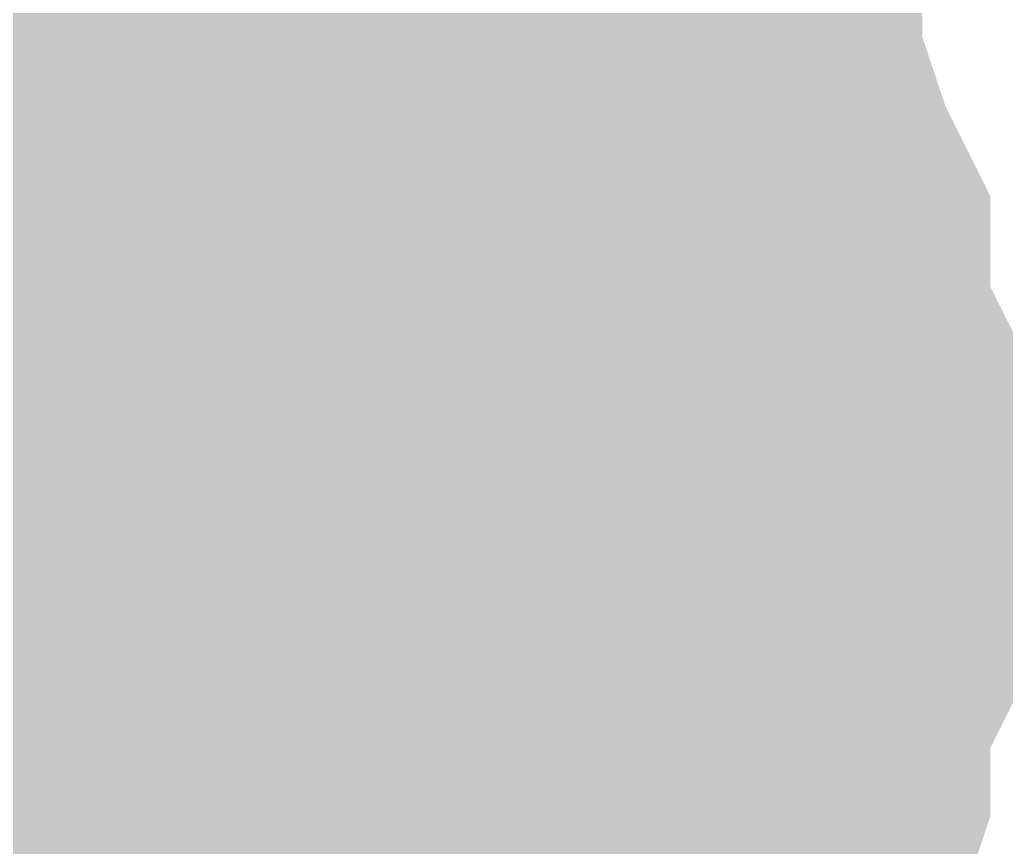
# Model space of a CAD drawing. Header units: inches. Extents: x 0 to 432, y 0 to 280.
# Drawn here: x 203.3731 to 203.8645, y 187.7918 to 188.201 of the extents above; entities that cross this region are included whole.
import ezdxf

# ---------------------------------------------------------------- set-up
doc = ezdxf.new("R2010")
doc.units = ezdxf.units.IN
doc.layers.add('Sheet', color=255, linetype='Continuous')

msp = doc.modelspace()

# ---------------------------------------------------------------- linework, layer by layer
at = {"layer": 'Sheet'}
for points in [[(203.51248, 188.35917, 0.29972, 0.29972, 0), (203.53494, 188.34794, 0.29972, 0.29972, 0), (203.54617, 188.32548, 0.29972, 0.29972, 0), (203.56863, 188.31425, 0.29972, 0.29972, 0), (203.57986, 188.29179, 0.29972, 0.29972, 0), (203.60233, 188.28056, 0.29972, 0.29972, 0), (203.61356, 188.2581, 0.29972, 0.29972, 0), (203.62479, 188.23564, 0.29972, 0.29972, 0), (203.64725, 188.21318, 0.29972, 0.29972, 0), (203.65848, 188.20195, 0.29972, 0.29972, 0), (203.66971, 188.17949, 0.29972, 0.29972, 0), (203.66971, 188.15703, 0.29972, 0.29972, 0), (203.68094, 188.13457, 0.29972, 0.29972, 0), (203.69217, 188.10088, 0.29972, 0.29972, 0), (203.7034, 188.07842, 0.29972, 0.29972, 0), (203.7034, 188.05596, 0.29972, 0.29972, 0), (203.7034, 188.0335, 0.29972, 0.29972, 0), (203.71463, 188.01105, 0.29972, 0.29972, 0), (203.71463, 187.97736, 0.29972, 0.29972, 0), (203.71463, 187.9549, 0.29972, 0.29972, 0)], [(203.51248, 188.35917, 0.29972, 0.29972, 0), (203.53494, 188.34794, 0.29972, 0.29972, 0), (203.54617, 188.32548, 0.29972, 0.29972, 0), (203.56863, 188.31425, 0.29972, 0.29972, 0), (203.57986, 188.29179, 0.29972, 0.29972, 0), (203.60233, 188.28056, 0.29972, 0.29972, 0), (203.61356, 188.2581, 0.29972, 0.29972, 0), (203.62479, 188.23564, 0.29972, 0.29972, 0), (203.64725, 188.21318, 0.29972, 0.29972, 0), (203.65848, 188.20195, 0.29972, 0.29972, 0), (203.66971, 188.17949, 0.29972, 0.29972, 0), (203.66971, 188.15703, 0.29972, 0.29972, 0), (203.68094, 188.13457, 0.29972, 0.29972, 0), (203.69217, 188.10088, 0.29972, 0.29972, 0), (203.7034, 188.07842, 0.29972, 0.29972, 0), (203.7034, 188.05596, 0.29972, 0.29972, 0), (203.7034, 188.0335, 0.29972, 0.29972, 0), (203.71463, 188.01105, 0.29972, 0.29972, 0), (203.71463, 187.97736, 0.29972, 0.29972, 0), (203.71463, 187.9549, 0.29972, 0.29972, 0)], [(203.51248, 188.35917, 0.29972, 0.29972, 0), (203.53494, 188.34794, 0.29972, 0.29972, 0), (203.54617, 188.32548, 0.29972, 0.29972, 0), (203.56863, 188.31425, 0.29972, 0.29972, 0), (203.57986, 188.29179, 0.29972, 0.29972, 0), (203.60233, 188.28056, 0.29972, 0.29972, 0), (203.61356, 188.2581, 0.29972, 0.29972, 0), (203.62479, 188.23564, 0.29972, 0.29972, 0), (203.64725, 188.21318, 0.29972, 0.29972, 0), (203.65848, 188.20195, 0.29972, 0.29972, 0), (203.66971, 188.17949, 0.29972, 0.29972, 0), (203.66971, 188.15703, 0.29972, 0.29972, 0), (203.68094, 188.13457, 0.29972, 0.29972, 0), (203.69217, 188.10088, 0.29972, 0.29972, 0), (203.7034, 188.07842, 0.29972, 0.29972, 0), (203.7034, 188.05596, 0.29972, 0.29972, 0), (203.7034, 188.0335, 0.29972, 0.29972, 0), (203.71463, 188.01105, 0.29972, 0.29972, 0), (203.71463, 187.97736, 0.29972, 0.29972, 0), (203.71463, 187.9549, 0.29972, 0.29972, 0)], [(203.51248, 188.35917, 0.29972, 0.29972, 0), (203.53494, 188.34794, 0.29972, 0.29972, 0), (203.54617, 188.32548, 0.29972, 0.29972, 0), (203.56863, 188.31425, 0.29972, 0.29972, 0), (203.57986, 188.29179, 0.29972, 0.29972, 0), (203.60233, 188.28056, 0.29972, 0.29972, 0), (203.61356, 188.2581, 0.29972, 0.29972, 0), (203.62479, 188.23564, 0.29972, 0.29972, 0), (203.64725, 188.21318, 0.29972, 0.29972, 0), (203.65848, 188.20195, 0.29972, 0.29972, 0), (203.66971, 188.17949, 0.29972, 0.29972, 0), (203.66971, 188.15703, 0.29972, 0.29972, 0), (203.68094, 188.13457, 0.29972, 0.29972, 0), (203.69217, 188.10088, 0.29972, 0.29972, 0), (203.7034, 188.07842, 0.29972, 0.29972, 0), (203.7034, 188.05596, 0.29972, 0.29972, 0), (203.7034, 188.0335, 0.29972, 0.29972, 0), (203.71463, 188.01105, 0.29972, 0.29972, 0), (203.71463, 187.97736, 0.29972, 0.29972, 0), (203.71463, 187.9549, 0.29972, 0.29972, 0)], [(203.51248, 188.35917, 0.29972, 0.29972, 0), (203.53494, 188.34794, 0.29972, 0.29972, 0), (203.54617, 188.32548, 0.29972, 0.29972, 0), (203.56863, 188.31425, 0.29972, 0.29972, 0), (203.57986, 188.29179, 0.29972, 0.29972, 0), (203.60233, 188.28056, 0.29972, 0.29972, 0), (203.61356, 188.2581, 0.29972, 0.29972, 0), (203.62479, 188.23564, 0.29972, 0.29972, 0), (203.64725, 188.21318, 0.29972, 0.29972, 0), (203.65848, 188.20195, 0.29972, 0.29972, 0), (203.66971, 188.17949, 0.29972, 0.29972, 0), (203.66971, 188.15703, 0.29972, 0.29972, 0), (203.68094, 188.13457, 0.29972, 0.29972, 0), (203.69217, 188.10088, 0.29972, 0.29972, 0), (203.7034, 188.07842, 0.29972, 0.29972, 0), (203.7034, 188.05596, 0.29972, 0.29972, 0), (203.7034, 188.0335, 0.29972, 0.29972, 0), (203.71463, 188.01105, 0.29972, 0.29972, 0), (203.71463, 187.97736, 0.29972, 0.29972, 0), (203.71463, 187.9549, 0.29972, 0.29972, 0)], [(203.51248, 188.35917, 0.29972, 0.29972, 0), (203.53494, 188.34794, 0.29972, 0.29972, 0), (203.54617, 188.32548, 0.29972, 0.29972, 0), (203.56863, 188.31425, 0.29972, 0.29972, 0), (203.57986, 188.29179, 0.29972, 0.29972, 0), (203.60233, 188.28056, 0.29972, 0.29972, 0), (203.61356, 188.2581, 0.29972, 0.29972, 0), (203.62479, 188.23564, 0.29972, 0.29972, 0), (203.64725, 188.21318, 0.29972, 0.29972, 0), (203.65848, 188.20195, 0.29972, 0.29972, 0), (203.66971, 188.17949, 0.29972, 0.29972, 0), (203.66971, 188.15703, 0.29972, 0.29972, 0), (203.68094, 188.13457, 0.29972, 0.29972, 0), (203.69217, 188.10088, 0.29972, 0.29972, 0), (203.7034, 188.07842, 0.29972, 0.29972, 0), (203.7034, 188.05596, 0.29972, 0.29972, 0), (203.7034, 188.0335, 0.29972, 0.29972, 0), (203.71463, 188.01105, 0.29972, 0.29972, 0), (203.71463, 187.97736, 0.29972, 0.29972, 0), (203.71463, 187.9549, 0.29972, 0.29972, 0)], [(203.51248, 188.35917, 0.29972, 0.29972, 0), (203.53494, 188.34794, 0.29972, 0.29972, 0), (203.54617, 188.32548, 0.29972, 0.29972, 0), (203.56863, 188.31425, 0.29972, 0.29972, 0), (203.57986, 188.29179, 0.29972, 0.29972, 0), (203.60233, 188.28056, 0.29972, 0.29972, 0), (203.61356, 188.2581, 0.29972, 0.29972, 0), (203.62479, 188.23564, 0.29972, 0.29972, 0), (203.64725, 188.21318, 0.29972, 0.29972, 0), (203.65848, 188.20195, 0.29972, 0.29972, 0), (203.66971, 188.17949, 0.29972, 0.29972, 0), (203.66971, 188.15703, 0.29972, 0.29972, 0), (203.68094, 188.13457, 0.29972, 0.29972, 0), (203.69217, 188.10088, 0.29972, 0.29972, 0), (203.7034, 188.07842, 0.29972, 0.29972, 0), (203.7034, 188.05596, 0.29972, 0.29972, 0), (203.7034, 188.0335, 0.29972, 0.29972, 0), (203.71463, 188.01105, 0.29972, 0.29972, 0), (203.71463, 187.97736, 0.29972, 0.29972, 0), (203.71463, 187.9549, 0.29972, 0.29972, 0)], [(203.51248, 188.35917, 0.29972, 0.29972, 0), (203.53494, 188.34794, 0.29972, 0.29972, 0), (203.54617, 188.32548, 0.29972, 0.29972, 0), (203.56863, 188.31425, 0.29972, 0.29972, 0), (203.57986, 188.29179, 0.29972, 0.29972, 0), (203.60233, 188.28056, 0.29972, 0.29972, 0), (203.61356, 188.2581, 0.29972, 0.29972, 0), (203.62479, 188.23564, 0.29972, 0.29972, 0), (203.64725, 188.21318, 0.29972, 0.29972, 0), (203.65848, 188.20195, 0.29972, 0.29972, 0), (203.66971, 188.17949, 0.29972, 0.29972, 0), (203.66971, 188.15703, 0.29972, 0.29972, 0), (203.68094, 188.13457, 0.29972, 0.29972, 0), (203.69217, 188.10088, 0.29972, 0.29972, 0), (203.7034, 188.07842, 0.29972, 0.29972, 0), (203.7034, 188.05596, 0.29972, 0.29972, 0), (203.7034, 188.0335, 0.29972, 0.29972, 0), (203.71463, 188.01105, 0.29972, 0.29972, 0), (203.71463, 187.97736, 0.29972, 0.29972, 0), (203.71463, 187.9549, 0.29972, 0.29972, 0)], [(203.61356, 188.2581, 0.09906, 0.09906, 0), (203.62479, 188.23564, 0.09906, 0.09906, 0), (203.64725, 188.21318, 0.09906, 0.09906, 0), (203.65848, 188.20195, 0.09906, 0.09906, 0), (203.66971, 188.17949, 0.09906, 0.09906, 0), (203.66971, 188.15703, 0.09906, 0.09906, 0), (203.68094, 188.13457, 0.09906, 0.09906, 0), (203.69217, 188.10088, 0.09906, 0.09906, 0), (203.7034, 188.07842, 0.09906, 0.09906, 0), (203.7034, 188.05596, 0.09906, 0.09906, 0), (203.7034, 188.0335, 0.09906, 0.09906, 0), (203.71463, 188.01105, 0.09906, 0.09906, 0), (203.71463, 187.97736, 0.09906, 0.09906, 0), (203.71463, 187.9549, 0.09906, 0.09906, 0)], [(203.61356, 188.2581, 0.09906, 0.09906, 0), (203.62479, 188.23564, 0.09906, 0.09906, 0), (203.64725, 188.21318, 0.09906, 0.09906, 0), (203.65848, 188.20195, 0.09906, 0.09906, 0), (203.66971, 188.17949, 0.09906, 0.09906, 0), (203.66971, 188.15703, 0.09906, 0.09906, 0), (203.68094, 188.13457, 0.09906, 0.09906, 0), (203.69217, 188.10088, 0.09906, 0.09906, 0), (203.7034, 188.07842, 0.09906, 0.09906, 0), (203.7034, 188.05596, 0.09906, 0.09906, 0), (203.7034, 188.0335, 0.09906, 0.09906, 0), (203.71463, 188.01105, 0.09906, 0.09906, 0), (203.71463, 187.97736, 0.09906, 0.09906, 0), (203.71463, 187.9549, 0.09906, 0.09906, 0)], [(203.61356, 188.2581, 0.09906, 0.09906, 0), (203.62479, 188.23564, 0.09906, 0.09906, 0), (203.64725, 188.21318, 0.09906, 0.09906, 0), (203.65848, 188.20195, 0.09906, 0.09906, 0), (203.66971, 188.17949, 0.09906, 0.09906, 0), (203.66971, 188.15703, 0.09906, 0.09906, 0), (203.68094, 188.13457, 0.09906, 0.09906, 0), (203.69217, 188.10088, 0.09906, 0.09906, 0), (203.7034, 188.07842, 0.09906, 0.09906, 0), (203.7034, 188.05596, 0.09906, 0.09906, 0), (203.7034, 188.0335, 0.09906, 0.09906, 0), (203.71463, 188.01105, 0.09906, 0.09906, 0), (203.71463, 187.97736, 0.09906, 0.09906, 0), (203.71463, 187.9549, 0.09906, 0.09906, 0)], [(203.61356, 188.2581, 0.09906, 0.09906, 0), (203.62479, 188.23564, 0.09906, 0.09906, 0), (203.64725, 188.21318, 0.09906, 0.09906, 0), (203.65848, 188.20195, 0.09906, 0.09906, 0), (203.66971, 188.17949, 0.09906, 0.09906, 0), (203.66971, 188.15703, 0.09906, 0.09906, 0), (203.68094, 188.13457, 0.09906, 0.09906, 0), (203.69217, 188.10088, 0.09906, 0.09906, 0), (203.7034, 188.07842, 0.09906, 0.09906, 0), (203.7034, 188.05596, 0.09906, 0.09906, 0), (203.7034, 188.0335, 0.09906, 0.09906, 0), (203.71463, 188.01105, 0.09906, 0.09906, 0), (203.71463, 187.97736, 0.09906, 0.09906, 0), (203.71463, 187.9549, 0.09906, 0.09906, 0)], [(203.61356, 188.2581, 0.09906, 0.09906, 0), (203.62479, 188.23564, 0.09906, 0.09906, 0), (203.64725, 188.21318, 0.09906, 0.09906, 0), (203.65848, 188.20195, 0.09906, 0.09906, 0), (203.66971, 188.17949, 0.09906, 0.09906, 0), (203.66971, 188.15703, 0.09906, 0.09906, 0), (203.68094, 188.13457, 0.09906, 0.09906, 0), (203.69217, 188.10088, 0.09906, 0.09906, 0), (203.7034, 188.07842, 0.09906, 0.09906, 0), (203.7034, 188.05596, 0.09906, 0.09906, 0), (203.7034, 188.0335, 0.09906, 0.09906, 0), (203.71463, 188.01105, 0.09906, 0.09906, 0), (203.71463, 187.97736, 0.09906, 0.09906, 0), (203.71463, 187.9549, 0.09906, 0.09906, 0)], [(203.61356, 188.2581, 0.09906, 0.09906, 0), (203.62479, 188.23564, 0.09906, 0.09906, 0), (203.64725, 188.21318, 0.09906, 0.09906, 0), (203.65848, 188.20195, 0.09906, 0.09906, 0), (203.66971, 188.17949, 0.09906, 0.09906, 0), (203.66971, 188.15703, 0.09906, 0.09906, 0), (203.68094, 188.13457, 0.09906, 0.09906, 0), (203.69217, 188.10088, 0.09906, 0.09906, 0), (203.7034, 188.07842, 0.09906, 0.09906, 0), (203.7034, 188.05596, 0.09906, 0.09906, 0), (203.7034, 188.0335, 0.09906, 0.09906, 0), (203.71463, 188.01105, 0.09906, 0.09906, 0), (203.71463, 187.97736, 0.09906, 0.09906, 0), (203.71463, 187.9549, 0.09906, 0.09906, 0)], [(203.61356, 188.2581, 0.09906, 0.09906, 0), (203.62479, 188.23564, 0.09906, 0.09906, 0), (203.64725, 188.21318, 0.09906, 0.09906, 0), (203.65848, 188.20195, 0.09906, 0.09906, 0), (203.66971, 188.17949, 0.09906, 0.09906, 0), (203.66971, 188.15703, 0.09906, 0.09906, 0), (203.68094, 188.13457, 0.09906, 0.09906, 0), (203.69217, 188.10088, 0.09906, 0.09906, 0), (203.7034, 188.07842, 0.09906, 0.09906, 0), (203.7034, 188.05596, 0.09906, 0.09906, 0), (203.7034, 188.0335, 0.09906, 0.09906, 0), (203.71463, 188.01105, 0.09906, 0.09906, 0), (203.71463, 187.97736, 0.09906, 0.09906, 0), (203.71463, 187.9549, 0.09906, 0.09906, 0)], [(203.61356, 188.2581, 0.09906, 0.09906, 0), (203.62479, 188.23564, 0.09906, 0.09906, 0), (203.64725, 188.21318, 0.09906, 0.09906, 0), (203.65848, 188.20195, 0.09906, 0.09906, 0), (203.66971, 188.17949, 0.09906, 0.09906, 0), (203.66971, 188.15703, 0.09906, 0.09906, 0), (203.68094, 188.13457, 0.09906, 0.09906, 0), (203.69217, 188.10088, 0.09906, 0.09906, 0), (203.7034, 188.07842, 0.09906, 0.09906, 0), (203.7034, 188.05596, 0.09906, 0.09906, 0), (203.7034, 188.0335, 0.09906, 0.09906, 0), (203.71463, 188.01105, 0.09906, 0.09906, 0), (203.71463, 187.97736, 0.09906, 0.09906, 0), (203.71463, 187.9549, 0.09906, 0.09906, 0)], [(203.71463, 187.9549, 0.29972, 0.29972, 0), (203.71463, 187.93244, 0.29972, 0.29972, 0), (203.71463, 187.89875, 0.29972, 0.29972, 0), (203.7034, 187.87629, 0.29972, 0.29972, 0), (203.7034, 187.85383, 0.29972, 0.29972, 0), (203.7034, 187.83137, 0.29972, 0.29972, 0), (203.69217, 187.79768, 0.29972, 0.29972, 0), (203.68094, 187.77522, 0.29972, 0.29972, 0), (203.66971, 187.75276, 0.29972, 0.29972, 0), (203.66971, 187.7303, 0.29972, 0.29972, 0), (203.65848, 187.70784, 0.29972, 0.29972, 0), (203.64725, 187.68538, 0.29972, 0.29972, 0), (203.62479, 187.66292, 0.29972, 0.29972, 0), (203.61356, 187.65169, 0.29972, 0.29972, 0), (203.60233, 187.62923, 0.29972, 0.29972, 0)], [(203.71463, 187.9549, 0.29972, 0.29972, 0), (203.71463, 187.93244, 0.29972, 0.29972, 0), (203.71463, 187.89875, 0.29972, 0.29972, 0), (203.7034, 187.87629, 0.29972, 0.29972, 0), (203.7034, 187.85383, 0.29972, 0.29972, 0), (203.7034, 187.83137, 0.29972, 0.29972, 0), (203.69217, 187.79768, 0.29972, 0.29972, 0), (203.68094, 187.77522, 0.29972, 0.29972, 0), (203.66971, 187.75276, 0.29972, 0.29972, 0), (203.66971, 187.7303, 0.29972, 0.29972, 0), (203.65848, 187.70784, 0.29972, 0.29972, 0), (203.64725, 187.68538, 0.29972, 0.29972, 0), (203.62479, 187.66292, 0.29972, 0.29972, 0), (203.61356, 187.65169, 0.29972, 0.29972, 0), (203.60233, 187.62923, 0.29972, 0.29972, 0)], [(203.71463, 187.9549, 0.29972, 0.29972, 0), (203.71463, 187.93244, 0.29972, 0.29972, 0), (203.71463, 187.89875, 0.29972, 0.29972, 0), (203.7034, 187.87629, 0.29972, 0.29972, 0), (203.7034, 187.85383, 0.29972, 0.29972, 0), (203.7034, 187.83137, 0.29972, 0.29972, 0), (203.69217, 187.79768, 0.29972, 0.29972, 0), (203.68094, 187.77522, 0.29972, 0.29972, 0), (203.66971, 187.75276, 0.29972, 0.29972, 0), (203.66971, 187.7303, 0.29972, 0.29972, 0), (203.65848, 187.70784, 0.29972, 0.29972, 0), (203.64725, 187.68538, 0.29972, 0.29972, 0), (203.62479, 187.66292, 0.29972, 0.29972, 0), (203.61356, 187.65169, 0.29972, 0.29972, 0), (203.60233, 187.62923, 0.29972, 0.29972, 0)], [(203.71463, 187.9549, 0.29972, 0.29972, 0), (203.71463, 187.93244, 0.29972, 0.29972, 0), (203.71463, 187.89875, 0.29972, 0.29972, 0), (203.7034, 187.87629, 0.29972, 0.29972, 0), (203.7034, 187.85383, 0.29972, 0.29972, 0), (203.7034, 187.83137, 0.29972, 0.29972, 0), (203.69217, 187.79768, 0.29972, 0.29972, 0), (203.68094, 187.77522, 0.29972, 0.29972, 0), (203.66971, 187.75276, 0.29972, 0.29972, 0), (203.66971, 187.7303, 0.29972, 0.29972, 0), (203.65848, 187.70784, 0.29972, 0.29972, 0), (203.64725, 187.68538, 0.29972, 0.29972, 0), (203.62479, 187.66292, 0.29972, 0.29972, 0), (203.61356, 187.65169, 0.29972, 0.29972, 0), (203.60233, 187.62923, 0.29972, 0.29972, 0)], [(203.71463, 187.9549, 0.29972, 0.29972, 0), (203.71463, 187.93244, 0.29972, 0.29972, 0), (203.71463, 187.89875, 0.29972, 0.29972, 0), (203.7034, 187.87629, 0.29972, 0.29972, 0), (203.7034, 187.85383, 0.29972, 0.29972, 0), (203.7034, 187.83137, 0.29972, 0.29972, 0), (203.69217, 187.79768, 0.29972, 0.29972, 0), (203.68094, 187.77522, 0.29972, 0.29972, 0), (203.66971, 187.75276, 0.29972, 0.29972, 0), (203.66971, 187.7303, 0.29972, 0.29972, 0), (203.65848, 187.70784, 0.29972, 0.29972, 0), (203.64725, 187.68538, 0.29972, 0.29972, 0), (203.62479, 187.66292, 0.29972, 0.29972, 0), (203.61356, 187.65169, 0.29972, 0.29972, 0), (203.60233, 187.62923, 0.29972, 0.29972, 0)], [(203.71463, 187.9549, 0.29972, 0.29972, 0), (203.71463, 187.93244, 0.29972, 0.29972, 0), (203.71463, 187.89875, 0.29972, 0.29972, 0), (203.7034, 187.87629, 0.29972, 0.29972, 0), (203.7034, 187.85383, 0.29972, 0.29972, 0), (203.7034, 187.83137, 0.29972, 0.29972, 0), (203.69217, 187.79768, 0.29972, 0.29972, 0), (203.68094, 187.77522, 0.29972, 0.29972, 0), (203.66971, 187.75276, 0.29972, 0.29972, 0), (203.66971, 187.7303, 0.29972, 0.29972, 0), (203.65848, 187.70784, 0.29972, 0.29972, 0), (203.64725, 187.68538, 0.29972, 0.29972, 0), (203.62479, 187.66292, 0.29972, 0.29972, 0), (203.61356, 187.65169, 0.29972, 0.29972, 0), (203.60233, 187.62923, 0.29972, 0.29972, 0)], [(203.71463, 187.9549, 0.29972, 0.29972, 0), (203.71463, 187.93244, 0.29972, 0.29972, 0), (203.71463, 187.89875, 0.29972, 0.29972, 0), (203.7034, 187.87629, 0.29972, 0.29972, 0), (203.7034, 187.85383, 0.29972, 0.29972, 0), (203.7034, 187.83137, 0.29972, 0.29972, 0), (203.69217, 187.79768, 0.29972, 0.29972, 0), (203.68094, 187.77522, 0.29972, 0.29972, 0), (203.66971, 187.75276, 0.29972, 0.29972, 0), (203.66971, 187.7303, 0.29972, 0.29972, 0), (203.65848, 187.70784, 0.29972, 0.29972, 0), (203.64725, 187.68538, 0.29972, 0.29972, 0), (203.62479, 187.66292, 0.29972, 0.29972, 0), (203.61356, 187.65169, 0.29972, 0.29972, 0), (203.60233, 187.62923, 0.29972, 0.29972, 0)], [(203.71463, 187.9549, 0.29972, 0.29972, 0), (203.71463, 187.93244, 0.29972, 0.29972, 0), (203.71463, 187.89875, 0.29972, 0.29972, 0), (203.7034, 187.87629, 0.29972, 0.29972, 0), (203.7034, 187.85383, 0.29972, 0.29972, 0), (203.7034, 187.83137, 0.29972, 0.29972, 0), (203.69217, 187.79768, 0.29972, 0.29972, 0), (203.68094, 187.77522, 0.29972, 0.29972, 0), (203.66971, 187.75276, 0.29972, 0.29972, 0), (203.66971, 187.7303, 0.29972, 0.29972, 0), (203.65848, 187.70784, 0.29972, 0.29972, 0), (203.64725, 187.68538, 0.29972, 0.29972, 0), (203.62479, 187.66292, 0.29972, 0.29972, 0), (203.61356, 187.65169, 0.29972, 0.29972, 0), (203.60233, 187.62923, 0.29972, 0.29972, 0)], [(203.71463, 187.9549, 0.29972, 0.29972, 0), (203.71463, 187.9549, 0.29972, 0.29972, 0), (203.71463, 187.9549, 0.29972, 0.29972, 0), (203.71463, 187.9549, 0.29972, 0.29972, 0), (203.71463, 187.9549, 0.29972, 0.29972, 0), (203.71463, 187.9549, 0.29972, 0.29972, 0), (203.71463, 187.9549, 0.29972, 0.29972, 0), (203.71463, 187.9549, 0.29972, 0.29972, 0), (203.71463, 187.9549, 0.29972, 0.29972, 0), (203.71463, 187.9549, 0.29972, 0.29972, 0), (203.71463, 187.9549, 0.29972, 0.29972, 0), (203.71463, 187.9549, 0.29972, 0.29972, 0), (203.71463, 187.9549, 0.29972, 0.29972, 0), (203.71463, 187.9549, 0.29972, 0.29972, 0), (203.71463, 187.9549, 0.29972, 0.29972, 0), (203.71463, 187.9549, 0.29972, 0.29972, 0), (203.71463, 187.9549, 0.29972, 0.29972, 0), (203.71463, 187.9549, 0.29972, 0.29972, 0), (203.71463, 187.9549, 0.29972, 0.29972, 0), (203.71463, 187.9549, 0.29972, 0.29972, 0), (203.71463, 187.9549, 0.29972, 0.29972, 0), (203.71463, 187.9549, 0.29972, 0.29972, 0), (203.71463, 187.9549, 0.29972, 0.29972, 0), (203.71463, 187.9549, 0.29972, 0.29972, 0), (203.71463, 187.9549, 0.29972, 0.29972, 0), (203.71463, 187.9549, 0.29972, 0.29972, 0), (203.71463, 187.9549, 0.29972, 0.29972, 0), (203.71463, 187.9549, 0.29972, 0.29972, 0), (203.71463, 187.9549, 0.29972, 0.29972, 0), (203.71463, 187.9549, 0.29972, 0.29972, 0), (203.71463, 187.9549, 0.29972, 0.29972, 0), (203.71463, 187.9549, 0.29972, 0.29972, 0), (203.71463, 187.9549, 0.29972, 0.29972, 0)], [(203.71463, 187.9549, 0.29972, 0.29972, 0), (203.71463, 187.9549, 0.29972, 0.29972, 0)], [(203.71463, 187.9549, 0.29972, 0.29972, 0), (203.71463, 187.9549, 0.29972, 0.29972, 0), (203.71463, 187.9549, 0.29972, 0.29972, 0), (203.71463, 187.9549, 0.29972, 0.29972, 0), (203.71463, 187.9549, 0.29972, 0.29972, 0), (203.71463, 187.9549, 0.29972, 0.29972, 0), (203.71463, 187.9549, 0.29972, 0.29972, 0), (203.71463, 187.9549, 0.29972, 0.29972, 0), (203.71463, 187.9549, 0.29972, 0.29972, 0), (203.71463, 187.9549, 0.29972, 0.29972, 0), (203.71463, 187.9549, 0.29972, 0.29972, 0), (203.71463, 187.9549, 0.29972, 0.29972, 0), (203.71463, 187.9549, 0.29972, 0.29972, 0), (203.71463, 187.9549, 0.29972, 0.29972, 0), (203.71463, 187.9549, 0.29972, 0.29972, 0), (203.71463, 187.9549, 0.29972, 0.29972, 0), (203.71463, 187.9549, 0.29972, 0.29972, 0), (203.71463, 187.9549, 0.29972, 0.29972, 0), (203.71463, 187.9549, 0.29972, 0.29972, 0), (203.71463, 187.9549, 0.29972, 0.29972, 0), (203.71463, 187.9549, 0.29972, 0.29972, 0), (203.71463, 187.9549, 0.29972, 0.29972, 0), (203.71463, 187.9549, 0.29972, 0.29972, 0), (203.71463, 187.9549, 0.29972, 0.29972, 0), (203.71463, 187.9549, 0.29972, 0.29972, 0), (203.71463, 187.9549, 0.29972, 0.29972, 0), (203.71463, 187.9549, 0.29972, 0.29972, 0), (203.71463, 187.9549, 0.29972, 0.29972, 0), (203.71463, 187.9549, 0.29972, 0.29972, 0), (203.71463, 187.9549, 0.29972, 0.29972, 0), (203.71463, 187.9549, 0.29972, 0.29972, 0), (203.71463, 187.9549, 0.29972, 0.29972, 0), (203.71463, 187.9549, 0.29972, 0.29972, 0)], [(203.71463, 187.9549, 0.29972, 0.29972, 0), (203.71463, 187.9549, 0.29972, 0.29972, 0)], [(203.71463, 187.9549, 0.29972, 0.29972, 0), (203.71463, 187.9549, 0.29972, 0.29972, 0), (203.71463, 187.9549, 0.29972, 0.29972, 0), (203.71463, 187.9549, 0.29972, 0.29972, 0), (203.71463, 187.9549, 0.29972, 0.29972, 0), (203.71463, 187.9549, 0.29972, 0.29972, 0), (203.71463, 187.9549, 0.29972, 0.29972, 0), (203.71463, 187.9549, 0.29972, 0.29972, 0), (203.71463, 187.9549, 0.29972, 0.29972, 0), (203.71463, 187.9549, 0.29972, 0.29972, 0), (203.71463, 187.9549, 0.29972, 0.29972, 0), (203.71463, 187.9549, 0.29972, 0.29972, 0), (203.71463, 187.9549, 0.29972, 0.29972, 0), (203.71463, 187.9549, 0.29972, 0.29972, 0), (203.71463, 187.9549, 0.29972, 0.29972, 0), (203.71463, 187.9549, 0.29972, 0.29972, 0), (203.71463, 187.9549, 0.29972, 0.29972, 0), (203.71463, 187.9549, 0.29972, 0.29972, 0), (203.71463, 187.9549, 0.29972, 0.29972, 0), (203.71463, 187.9549, 0.29972, 0.29972, 0), (203.71463, 187.9549, 0.29972, 0.29972, 0), (203.71463, 187.9549, 0.29972, 0.29972, 0), (203.71463, 187.9549, 0.29972, 0.29972, 0), (203.71463, 187.9549, 0.29972, 0.29972, 0), (203.71463, 187.9549, 0.29972, 0.29972, 0), (203.71463, 187.9549, 0.29972, 0.29972, 0), (203.71463, 187.9549, 0.29972, 0.29972, 0), (203.71463, 187.9549, 0.29972, 0.29972, 0), (203.71463, 187.9549, 0.29972, 0.29972, 0), (203.71463, 187.9549, 0.29972, 0.29972, 0), (203.71463, 187.9549, 0.29972, 0.29972, 0), (203.71463, 187.9549, 0.29972, 0.29972, 0), (203.71463, 187.9549, 0.29972, 0.29972, 0)], [(203.71463, 187.9549, 0.29972, 0.29972, 0), (203.71463, 187.9549, 0.29972, 0.29972, 0)], [(203.71463, 187.9549, 0.29972, 0.29972, 0), (203.71463, 187.9549, 0.29972, 0.29972, 0), (203.71463, 187.9549, 0.29972, 0.29972, 0), (203.71463, 187.9549, 0.29972, 0.29972, 0), (203.71463, 187.9549, 0.29972, 0.29972, 0), (203.71463, 187.9549, 0.29972, 0.29972, 0), (203.71463, 187.9549, 0.29972, 0.29972, 0), (203.71463, 187.9549, 0.29972, 0.29972, 0), (203.71463, 187.9549, 0.29972, 0.29972, 0), (203.71463, 187.9549, 0.29972, 0.29972, 0), (203.71463, 187.9549, 0.29972, 0.29972, 0), (203.71463, 187.9549, 0.29972, 0.29972, 0), (203.71463, 187.9549, 0.29972, 0.29972, 0), (203.71463, 187.9549, 0.29972, 0.29972, 0), (203.71463, 187.9549, 0.29972, 0.29972, 0), (203.71463, 187.9549, 0.29972, 0.29972, 0), (203.71463, 187.9549, 0.29972, 0.29972, 0), (203.71463, 187.9549, 0.29972, 0.29972, 0), (203.71463, 187.9549, 0.29972, 0.29972, 0), (203.71463, 187.9549, 0.29972, 0.29972, 0), (203.71463, 187.9549, 0.29972, 0.29972, 0), (203.71463, 187.9549, 0.29972, 0.29972, 0), (203.71463, 187.9549, 0.29972, 0.29972, 0), (203.71463, 187.9549, 0.29972, 0.29972, 0), (203.71463, 187.9549, 0.29972, 0.29972, 0), (203.71463, 187.9549, 0.29972, 0.29972, 0), (203.71463, 187.9549, 0.29972, 0.29972, 0), (203.71463, 187.9549, 0.29972, 0.29972, 0), (203.71463, 187.9549, 0.29972, 0.29972, 0), (203.71463, 187.9549, 0.29972, 0.29972, 0), (203.71463, 187.9549, 0.29972, 0.29972, 0), (203.71463, 187.9549, 0.29972, 0.29972, 0), (203.71463, 187.9549, 0.29972, 0.29972, 0)], [(203.71463, 187.9549, 0.29972, 0.29972, 0), (203.71463, 187.9549, 0.29972, 0.29972, 0)], [(203.71463, 187.9549, 0.29972, 0.29972, 0), (203.71463, 187.9549, 0.29972, 0.29972, 0), (203.71463, 187.9549, 0.29972, 0.29972, 0), (203.71463, 187.9549, 0.29972, 0.29972, 0), (203.71463, 187.9549, 0.29972, 0.29972, 0), (203.71463, 187.9549, 0.29972, 0.29972, 0), (203.71463, 187.9549, 0.29972, 0.29972, 0), (203.71463, 187.9549, 0.29972, 0.29972, 0), (203.71463, 187.9549, 0.29972, 0.29972, 0), (203.71463, 187.9549, 0.29972, 0.29972, 0), (203.71463, 187.9549, 0.29972, 0.29972, 0), (203.71463, 187.9549, 0.29972, 0.29972, 0), (203.71463, 187.9549, 0.29972, 0.29972, 0), (203.71463, 187.9549, 0.29972, 0.29972, 0), (203.71463, 187.9549, 0.29972, 0.29972, 0), (203.71463, 187.9549, 0.29972, 0.29972, 0), (203.71463, 187.9549, 0.29972, 0.29972, 0), (203.71463, 187.9549, 0.29972, 0.29972, 0), (203.71463, 187.9549, 0.29972, 0.29972, 0), (203.71463, 187.9549, 0.29972, 0.29972, 0), (203.71463, 187.9549, 0.29972, 0.29972, 0), (203.71463, 187.9549, 0.29972, 0.29972, 0), (203.71463, 187.9549, 0.29972, 0.29972, 0), (203.71463, 187.9549, 0.29972, 0.29972, 0), (203.71463, 187.9549, 0.29972, 0.29972, 0), (203.71463, 187.9549, 0.29972, 0.29972, 0), (203.71463, 187.9549, 0.29972, 0.29972, 0), (203.71463, 187.9549, 0.29972, 0.29972, 0), (203.71463, 187.9549, 0.29972, 0.29972, 0), (203.71463, 187.9549, 0.29972, 0.29972, 0), (203.71463, 187.9549, 0.29972, 0.29972, 0), (203.71463, 187.9549, 0.29972, 0.29972, 0), (203.71463, 187.9549, 0.29972, 0.29972, 0)], [(203.71463, 187.9549, 0.29972, 0.29972, 0), (203.71463, 187.9549, 0.29972, 0.29972, 0)], [(203.71463, 187.9549, 0.29972, 0.29972, 0), (203.71463, 187.9549, 0.29972, 0.29972, 0), (203.71463, 187.9549, 0.29972, 0.29972, 0), (203.71463, 187.9549, 0.29972, 0.29972, 0), (203.71463, 187.9549, 0.29972, 0.29972, 0), (203.71463, 187.9549, 0.29972, 0.29972, 0), (203.71463, 187.9549, 0.29972, 0.29972, 0), (203.71463, 187.9549, 0.29972, 0.29972, 0), (203.71463, 187.9549, 0.29972, 0.29972, 0), (203.71463, 187.9549, 0.29972, 0.29972, 0), (203.71463, 187.9549, 0.29972, 0.29972, 0), (203.71463, 187.9549, 0.29972, 0.29972, 0), (203.71463, 187.9549, 0.29972, 0.29972, 0), (203.71463, 187.9549, 0.29972, 0.29972, 0), (203.71463, 187.9549, 0.29972, 0.29972, 0), (203.71463, 187.9549, 0.29972, 0.29972, 0), (203.71463, 187.9549, 0.29972, 0.29972, 0), (203.71463, 187.9549, 0.29972, 0.29972, 0), (203.71463, 187.9549, 0.29972, 0.29972, 0), (203.71463, 187.9549, 0.29972, 0.29972, 0), (203.71463, 187.9549, 0.29972, 0.29972, 0), (203.71463, 187.9549, 0.29972, 0.29972, 0), (203.71463, 187.9549, 0.29972, 0.29972, 0), (203.71463, 187.9549, 0.29972, 0.29972, 0), (203.71463, 187.9549, 0.29972, 0.29972, 0), (203.71463, 187.9549, 0.29972, 0.29972, 0), (203.71463, 187.9549, 0.29972, 0.29972, 0), (203.71463, 187.9549, 0.29972, 0.29972, 0), (203.71463, 187.9549, 0.29972, 0.29972, 0), (203.71463, 187.9549, 0.29972, 0.29972, 0), (203.71463, 187.9549, 0.29972, 0.29972, 0), (203.71463, 187.9549, 0.29972, 0.29972, 0), (203.71463, 187.9549, 0.29972, 0.29972, 0)], [(203.71463, 187.9549, 0.29972, 0.29972, 0), (203.71463, 187.9549, 0.29972, 0.29972, 0)], [(203.71463, 187.9549, 0.29972, 0.29972, 0), (203.71463, 187.9549, 0.29972, 0.29972, 0), (203.71463, 187.9549, 0.29972, 0.29972, 0), (203.71463, 187.9549, 0.29972, 0.29972, 0), (203.71463, 187.9549, 0.29972, 0.29972, 0), (203.71463, 187.9549, 0.29972, 0.29972, 0), (203.71463, 187.9549, 0.29972, 0.29972, 0), (203.71463, 187.9549, 0.29972, 0.29972, 0), (203.71463, 187.9549, 0.29972, 0.29972, 0), (203.71463, 187.9549, 0.29972, 0.29972, 0), (203.71463, 187.9549, 0.29972, 0.29972, 0), (203.71463, 187.9549, 0.29972, 0.29972, 0), (203.71463, 187.9549, 0.29972, 0.29972, 0), (203.71463, 187.9549, 0.29972, 0.29972, 0), (203.71463, 187.9549, 0.29972, 0.29972, 0), (203.71463, 187.9549, 0.29972, 0.29972, 0), (203.71463, 187.9549, 0.29972, 0.29972, 0), (203.71463, 187.9549, 0.29972, 0.29972, 0), (203.71463, 187.9549, 0.29972, 0.29972, 0), (203.71463, 187.9549, 0.29972, 0.29972, 0), (203.71463, 187.9549, 0.29972, 0.29972, 0), (203.71463, 187.9549, 0.29972, 0.29972, 0), (203.71463, 187.9549, 0.29972, 0.29972, 0), (203.71463, 187.9549, 0.29972, 0.29972, 0), (203.71463, 187.9549, 0.29972, 0.29972, 0), (203.71463, 187.9549, 0.29972, 0.29972, 0), (203.71463, 187.9549, 0.29972, 0.29972, 0), (203.71463, 187.9549, 0.29972, 0.29972, 0), (203.71463, 187.9549, 0.29972, 0.29972, 0), (203.71463, 187.9549, 0.29972, 0.29972, 0), (203.71463, 187.9549, 0.29972, 0.29972, 0), (203.71463, 187.9549, 0.29972, 0.29972, 0), (203.71463, 187.9549, 0.29972, 0.29972, 0)], [(203.71463, 187.9549, 0.29972, 0.29972, 0), (203.71463, 187.9549, 0.29972, 0.29972, 0)], [(203.71463, 187.9549, 0.29972, 0.29972, 0), (203.71463, 187.9549, 0.29972, 0.29972, 0), (203.71463, 187.9549, 0.29972, 0.29972, 0), (203.71463, 187.9549, 0.29972, 0.29972, 0), (203.71463, 187.9549, 0.29972, 0.29972, 0), (203.71463, 187.9549, 0.29972, 0.29972, 0), (203.71463, 187.9549, 0.29972, 0.29972, 0), (203.71463, 187.9549, 0.29972, 0.29972, 0), (203.71463, 187.9549, 0.29972, 0.29972, 0), (203.71463, 187.9549, 0.29972, 0.29972, 0), (203.71463, 187.9549, 0.29972, 0.29972, 0), (203.71463, 187.9549, 0.29972, 0.29972, 0), (203.71463, 187.9549, 0.29972, 0.29972, 0), (203.71463, 187.9549, 0.29972, 0.29972, 0), (203.71463, 187.9549, 0.29972, 0.29972, 0), (203.71463, 187.9549, 0.29972, 0.29972, 0), (203.71463, 187.9549, 0.29972, 0.29972, 0), (203.71463, 187.9549, 0.29972, 0.29972, 0), (203.71463, 187.9549, 0.29972, 0.29972, 0), (203.71463, 187.9549, 0.29972, 0.29972, 0), (203.71463, 187.9549, 0.29972, 0.29972, 0), (203.71463, 187.9549, 0.29972, 0.29972, 0), (203.71463, 187.9549, 0.29972, 0.29972, 0), (203.71463, 187.9549, 0.29972, 0.29972, 0), (203.71463, 187.9549, 0.29972, 0.29972, 0), (203.71463, 187.9549, 0.29972, 0.29972, 0), (203.71463, 187.9549, 0.29972, 0.29972, 0), (203.71463, 187.9549, 0.29972, 0.29972, 0), (203.71463, 187.9549, 0.29972, 0.29972, 0), (203.71463, 187.9549, 0.29972, 0.29972, 0), (203.71463, 187.9549, 0.29972, 0.29972, 0), (203.71463, 187.9549, 0.29972, 0.29972, 0), (203.71463, 187.9549, 0.29972, 0.29972, 0)], [(203.71463, 187.9549, 0.29972, 0.29972, 0), (203.71463, 187.9549, 0.29972, 0.29972, 0)], [(203.71463, 187.9549, 0.09906, 0.09906, 0), (203.71463, 187.93244, 0.09906, 0.09906, 0), (203.71463, 187.89875, 0.09906, 0.09906, 0), (203.7034, 187.87629, 0.09906, 0.09906, 0), (203.7034, 187.85383, 0.09906, 0.09906, 0), (203.7034, 187.83137, 0.09906, 0.09906, 0), (203.69217, 187.79768, 0.09906, 0.09906, 0), (203.68094, 187.77522, 0.09906, 0.09906, 0), (203.66971, 187.75276, 0.09906, 0.09906, 0), (203.66971, 187.7303, 0.09906, 0.09906, 0)], [(203.71463, 187.9549, 0.09906, 0.09906, 0), (203.71463, 187.93244, 0.09906, 0.09906, 0), (203.71463, 187.89875, 0.09906, 0.09906, 0), (203.7034, 187.87629, 0.09906, 0.09906, 0), (203.7034, 187.85383, 0.09906, 0.09906, 0), (203.7034, 187.83137, 0.09906, 0.09906, 0), (203.69217, 187.79768, 0.09906, 0.09906, 0), (203.68094, 187.77522, 0.09906, 0.09906, 0), (203.66971, 187.75276, 0.09906, 0.09906, 0), (203.66971, 187.7303, 0.09906, 0.09906, 0)], [(203.71463, 187.9549, 0.09906, 0.09906, 0), (203.71463, 187.93244, 0.09906, 0.09906, 0), (203.71463, 187.89875, 0.09906, 0.09906, 0), (203.7034, 187.87629, 0.09906, 0.09906, 0), (203.7034, 187.85383, 0.09906, 0.09906, 0), (203.7034, 187.83137, 0.09906, 0.09906, 0), (203.69217, 187.79768, 0.09906, 0.09906, 0), (203.68094, 187.77522, 0.09906, 0.09906, 0), (203.66971, 187.75276, 0.09906, 0.09906, 0), (203.66971, 187.7303, 0.09906, 0.09906, 0)], [(203.71463, 187.9549, 0.09906, 0.09906, 0), (203.71463, 187.93244, 0.09906, 0.09906, 0), (203.71463, 187.89875, 0.09906, 0.09906, 0), (203.7034, 187.87629, 0.09906, 0.09906, 0), (203.7034, 187.85383, 0.09906, 0.09906, 0), (203.7034, 187.83137, 0.09906, 0.09906, 0), (203.69217, 187.79768, 0.09906, 0.09906, 0), (203.68094, 187.77522, 0.09906, 0.09906, 0), (203.66971, 187.75276, 0.09906, 0.09906, 0), (203.66971, 187.7303, 0.09906, 0.09906, 0)], [(203.71463, 187.9549, 0.09906, 0.09906, 0), (203.71463, 187.93244, 0.09906, 0.09906, 0), (203.71463, 187.89875, 0.09906, 0.09906, 0), (203.7034, 187.87629, 0.09906, 0.09906, 0), (203.7034, 187.85383, 0.09906, 0.09906, 0), (203.7034, 187.83137, 0.09906, 0.09906, 0), (203.69217, 187.79768, 0.09906, 0.09906, 0), (203.68094, 187.77522, 0.09906, 0.09906, 0), (203.66971, 187.75276, 0.09906, 0.09906, 0), (203.66971, 187.7303, 0.09906, 0.09906, 0)], [(203.71463, 187.9549, 0.09906, 0.09906, 0), (203.71463, 187.93244, 0.09906, 0.09906, 0), (203.71463, 187.89875, 0.09906, 0.09906, 0), (203.7034, 187.87629, 0.09906, 0.09906, 0), (203.7034, 187.85383, 0.09906, 0.09906, 0), (203.7034, 187.83137, 0.09906, 0.09906, 0), (203.69217, 187.79768, 0.09906, 0.09906, 0), (203.68094, 187.77522, 0.09906, 0.09906, 0), (203.66971, 187.75276, 0.09906, 0.09906, 0), (203.66971, 187.7303, 0.09906, 0.09906, 0)], [(203.71463, 187.9549, 0.09906, 0.09906, 0), (203.71463, 187.93244, 0.09906, 0.09906, 0), (203.71463, 187.89875, 0.09906, 0.09906, 0), (203.7034, 187.87629, 0.09906, 0.09906, 0), (203.7034, 187.85383, 0.09906, 0.09906, 0), (203.7034, 187.83137, 0.09906, 0.09906, 0), (203.69217, 187.79768, 0.09906, 0.09906, 0), (203.68094, 187.77522, 0.09906, 0.09906, 0), (203.66971, 187.75276, 0.09906, 0.09906, 0), (203.66971, 187.7303, 0.09906, 0.09906, 0)], [(203.71463, 187.9549, 0.09906, 0.09906, 0), (203.71463, 187.93244, 0.09906, 0.09906, 0), (203.71463, 187.89875, 0.09906, 0.09906, 0), (203.7034, 187.87629, 0.09906, 0.09906, 0), (203.7034, 187.85383, 0.09906, 0.09906, 0), (203.7034, 187.83137, 0.09906, 0.09906, 0), (203.69217, 187.79768, 0.09906, 0.09906, 0), (203.68094, 187.77522, 0.09906, 0.09906, 0), (203.66971, 187.75276, 0.09906, 0.09906, 0), (203.66971, 187.7303, 0.09906, 0.09906, 0)], [(203.71463, 187.9549, 0.09906, 0.09906, 0), (203.71463, 187.9549, 0.09906, 0.09906, 0), (203.71463, 187.9549, 0.09906, 0.09906, 0), (203.71463, 187.9549, 0.09906, 0.09906, 0), (203.71463, 187.9549, 0.09906, 0.09906, 0), (203.71463, 187.9549, 0.09906, 0.09906, 0), (203.71463, 187.9549, 0.09906, 0.09906, 0), (203.71463, 187.9549, 0.09906, 0.09906, 0), (203.71463, 187.9549, 0.09906, 0.09906, 0), (203.71463, 187.9549, 0.09906, 0.09906, 0), (203.71463, 187.9549, 0.09906, 0.09906, 0), (203.71463, 187.9549, 0.09906, 0.09906, 0), (203.71463, 187.9549, 0.09906, 0.09906, 0), (203.71463, 187.9549, 0.09906, 0.09906, 0), (203.71463, 187.9549, 0.09906, 0.09906, 0), (203.71463, 187.9549, 0.09906, 0.09906, 0), (203.71463, 187.9549, 0.09906, 0.09906, 0), (203.71463, 187.9549, 0.09906, 0.09906, 0), (203.71463, 187.9549, 0.09906, 0.09906, 0), (203.71463, 187.9549, 0.09906, 0.09906, 0), (203.71463, 187.9549, 0.09906, 0.09906, 0), (203.71463, 187.9549, 0.09906, 0.09906, 0), (203.71463, 187.9549, 0.09906, 0.09906, 0), (203.71463, 187.9549, 0.09906, 0.09906, 0), (203.71463, 187.9549, 0.09906, 0.09906, 0), (203.71463, 187.9549, 0.09906, 0.09906, 0), (203.71463, 187.9549, 0.09906, 0.09906, 0), (203.71463, 187.9549, 0.09906, 0.09906, 0), (203.71463, 187.9549, 0.09906, 0.09906, 0), (203.71463, 187.9549, 0.09906, 0.09906, 0), (203.71463, 187.9549, 0.09906, 0.09906, 0), (203.71463, 187.9549, 0.09906, 0.09906, 0), (203.71463, 187.9549, 0.09906, 0.09906, 0)], [(203.71463, 187.9549, 0.09906, 0.09906, 0), (203.71463, 187.9549, 0.09906, 0.09906, 0)], [(203.71463, 187.9549, 0.09906, 0.09906, 0), (203.71463, 187.9549, 0.09906, 0.09906, 0), (203.71463, 187.9549, 0.09906, 0.09906, 0), (203.71463, 187.9549, 0.09906, 0.09906, 0), (203.71463, 187.9549, 0.09906, 0.09906, 0), (203.71463, 187.9549, 0.09906, 0.09906, 0), (203.71463, 187.9549, 0.09906, 0.09906, 0), (203.71463, 187.9549, 0.09906, 0.09906, 0), (203.71463, 187.9549, 0.09906, 0.09906, 0), (203.71463, 187.9549, 0.09906, 0.09906, 0), (203.71463, 187.9549, 0.09906, 0.09906, 0), (203.71463, 187.9549, 0.09906, 0.09906, 0), (203.71463, 187.9549, 0.09906, 0.09906, 0), (203.71463, 187.9549, 0.09906, 0.09906, 0), (203.71463, 187.9549, 0.09906, 0.09906, 0), (203.71463, 187.9549, 0.09906, 0.09906, 0), (203.71463, 187.9549, 0.09906, 0.09906, 0), (203.71463, 187.9549, 0.09906, 0.09906, 0), (203.71463, 187.9549, 0.09906, 0.09906, 0), (203.71463, 187.9549, 0.09906, 0.09906, 0), (203.71463, 187.9549, 0.09906, 0.09906, 0), (203.71463, 187.9549, 0.09906, 0.09906, 0), (203.71463, 187.9549, 0.09906, 0.09906, 0), (203.71463, 187.9549, 0.09906, 0.09906, 0), (203.71463, 187.9549, 0.09906, 0.09906, 0), (203.71463, 187.9549, 0.09906, 0.09906, 0), (203.71463, 187.9549, 0.09906, 0.09906, 0), (203.71463, 187.9549, 0.09906, 0.09906, 0), (203.71463, 187.9549, 0.09906, 0.09906, 0), (203.71463, 187.9549, 0.09906, 0.09906, 0), (203.71463, 187.9549, 0.09906, 0.09906, 0), (203.71463, 187.9549, 0.09906, 0.09906, 0), (203.71463, 187.9549, 0.09906, 0.09906, 0)], [(203.71463, 187.9549, 0.09906, 0.09906, 0), (203.71463, 187.9549, 0.09906, 0.09906, 0)], [(203.71463, 187.9549, 0.09906, 0.09906, 0), (203.71463, 187.9549, 0.09906, 0.09906, 0), (203.71463, 187.9549, 0.09906, 0.09906, 0), (203.71463, 187.9549, 0.09906, 0.09906, 0), (203.71463, 187.9549, 0.09906, 0.09906, 0), (203.71463, 187.9549, 0.09906, 0.09906, 0), (203.71463, 187.9549, 0.09906, 0.09906, 0), (203.71463, 187.9549, 0.09906, 0.09906, 0), (203.71463, 187.9549, 0.09906, 0.09906, 0), (203.71463, 187.9549, 0.09906, 0.09906, 0), (203.71463, 187.9549, 0.09906, 0.09906, 0), (203.71463, 187.9549, 0.09906, 0.09906, 0), (203.71463, 187.9549, 0.09906, 0.09906, 0), (203.71463, 187.9549, 0.09906, 0.09906, 0), (203.71463, 187.9549, 0.09906, 0.09906, 0), (203.71463, 187.9549, 0.09906, 0.09906, 0), (203.71463, 187.9549, 0.09906, 0.09906, 0), (203.71463, 187.9549, 0.09906, 0.09906, 0), (203.71463, 187.9549, 0.09906, 0.09906, 0), (203.71463, 187.9549, 0.09906, 0.09906, 0), (203.71463, 187.9549, 0.09906, 0.09906, 0), (203.71463, 187.9549, 0.09906, 0.09906, 0), (203.71463, 187.9549, 0.09906, 0.09906, 0), (203.71463, 187.9549, 0.09906, 0.09906, 0), (203.71463, 187.9549, 0.09906, 0.09906, 0), (203.71463, 187.9549, 0.09906, 0.09906, 0), (203.71463, 187.9549, 0.09906, 0.09906, 0), (203.71463, 187.9549, 0.09906, 0.09906, 0), (203.71463, 187.9549, 0.09906, 0.09906, 0), (203.71463, 187.9549, 0.09906, 0.09906, 0), (203.71463, 187.9549, 0.09906, 0.09906, 0), (203.71463, 187.9549, 0.09906, 0.09906, 0), (203.71463, 187.9549, 0.09906, 0.09906, 0)], [(203.71463, 187.9549, 0.09906, 0.09906, 0), (203.71463, 187.9549, 0.09906, 0.09906, 0)], [(203.71463, 187.9549, 0.09906, 0.09906, 0), (203.71463, 187.9549, 0.09906, 0.09906, 0), (203.71463, 187.9549, 0.09906, 0.09906, 0), (203.71463, 187.9549, 0.09906, 0.09906, 0), (203.71463, 187.9549, 0.09906, 0.09906, 0), (203.71463, 187.9549, 0.09906, 0.09906, 0), (203.71463, 187.9549, 0.09906, 0.09906, 0), (203.71463, 187.9549, 0.09906, 0.09906, 0), (203.71463, 187.9549, 0.09906, 0.09906, 0), (203.71463, 187.9549, 0.09906, 0.09906, 0), (203.71463, 187.9549, 0.09906, 0.09906, 0), (203.71463, 187.9549, 0.09906, 0.09906, 0), (203.71463, 187.9549, 0.09906, 0.09906, 0), (203.71463, 187.9549, 0.09906, 0.09906, 0), (203.71463, 187.9549, 0.09906, 0.09906, 0), (203.71463, 187.9549, 0.09906, 0.09906, 0), (203.71463, 187.9549, 0.09906, 0.09906, 0), (203.71463, 187.9549, 0.09906, 0.09906, 0), (203.71463, 187.9549, 0.09906, 0.09906, 0), (203.71463, 187.9549, 0.09906, 0.09906, 0), (203.71463, 187.9549, 0.09906, 0.09906, 0), (203.71463, 187.9549, 0.09906, 0.09906, 0), (203.71463, 187.9549, 0.09906, 0.09906, 0), (203.71463, 187.9549, 0.09906, 0.09906, 0), (203.71463, 187.9549, 0.09906, 0.09906, 0), (203.71463, 187.9549, 0.09906, 0.09906, 0), (203.71463, 187.9549, 0.09906, 0.09906, 0), (203.71463, 187.9549, 0.09906, 0.09906, 0), (203.71463, 187.9549, 0.09906, 0.09906, 0), (203.71463, 187.9549, 0.09906, 0.09906, 0), (203.71463, 187.9549, 0.09906, 0.09906, 0), (203.71463, 187.9549, 0.09906, 0.09906, 0), (203.71463, 187.9549, 0.09906, 0.09906, 0)], [(203.71463, 187.9549, 0.09906, 0.09906, 0), (203.71463, 187.9549, 0.09906, 0.09906, 0)], [(203.71463, 187.9549, 0.09906, 0.09906, 0), (203.71463, 187.9549, 0.09906, 0.09906, 0), (203.71463, 187.9549, 0.09906, 0.09906, 0), (203.71463, 187.9549, 0.09906, 0.09906, 0), (203.71463, 187.9549, 0.09906, 0.09906, 0), (203.71463, 187.9549, 0.09906, 0.09906, 0), (203.71463, 187.9549, 0.09906, 0.09906, 0), (203.71463, 187.9549, 0.09906, 0.09906, 0), (203.71463, 187.9549, 0.09906, 0.09906, 0), (203.71463, 187.9549, 0.09906, 0.09906, 0), (203.71463, 187.9549, 0.09906, 0.09906, 0), (203.71463, 187.9549, 0.09906, 0.09906, 0), (203.71463, 187.9549, 0.09906, 0.09906, 0), (203.71463, 187.9549, 0.09906, 0.09906, 0), (203.71463, 187.9549, 0.09906, 0.09906, 0), (203.71463, 187.9549, 0.09906, 0.09906, 0), (203.71463, 187.9549, 0.09906, 0.09906, 0), (203.71463, 187.9549, 0.09906, 0.09906, 0), (203.71463, 187.9549, 0.09906, 0.09906, 0), (203.71463, 187.9549, 0.09906, 0.09906, 0), (203.71463, 187.9549, 0.09906, 0.09906, 0), (203.71463, 187.9549, 0.09906, 0.09906, 0), (203.71463, 187.9549, 0.09906, 0.09906, 0), (203.71463, 187.9549, 0.09906, 0.09906, 0), (203.71463, 187.9549, 0.09906, 0.09906, 0), (203.71463, 187.9549, 0.09906, 0.09906, 0), (203.71463, 187.9549, 0.09906, 0.09906, 0), (203.71463, 187.9549, 0.09906, 0.09906, 0), (203.71463, 187.9549, 0.09906, 0.09906, 0), (203.71463, 187.9549, 0.09906, 0.09906, 0), (203.71463, 187.9549, 0.09906, 0.09906, 0), (203.71463, 187.9549, 0.09906, 0.09906, 0), (203.71463, 187.9549, 0.09906, 0.09906, 0)], [(203.71463, 187.9549, 0.09906, 0.09906, 0), (203.71463, 187.9549, 0.09906, 0.09906, 0)], [(203.71463, 187.9549, 0.09906, 0.09906, 0), (203.71463, 187.9549, 0.09906, 0.09906, 0), (203.71463, 187.9549, 0.09906, 0.09906, 0), (203.71463, 187.9549, 0.09906, 0.09906, 0), (203.71463, 187.9549, 0.09906, 0.09906, 0), (203.71463, 187.9549, 0.09906, 0.09906, 0), (203.71463, 187.9549, 0.09906, 0.09906, 0), (203.71463, 187.9549, 0.09906, 0.09906, 0), (203.71463, 187.9549, 0.09906, 0.09906, 0), (203.71463, 187.9549, 0.09906, 0.09906, 0), (203.71463, 187.9549, 0.09906, 0.09906, 0), (203.71463, 187.9549, 0.09906, 0.09906, 0), (203.71463, 187.9549, 0.09906, 0.09906, 0), (203.71463, 187.9549, 0.09906, 0.09906, 0), (203.71463, 187.9549, 0.09906, 0.09906, 0), (203.71463, 187.9549, 0.09906, 0.09906, 0), (203.71463, 187.9549, 0.09906, 0.09906, 0), (203.71463, 187.9549, 0.09906, 0.09906, 0), (203.71463, 187.9549, 0.09906, 0.09906, 0), (203.71463, 187.9549, 0.09906, 0.09906, 0), (203.71463, 187.9549, 0.09906, 0.09906, 0), (203.71463, 187.9549, 0.09906, 0.09906, 0), (203.71463, 187.9549, 0.09906, 0.09906, 0), (203.71463, 187.9549, 0.09906, 0.09906, 0), (203.71463, 187.9549, 0.09906, 0.09906, 0), (203.71463, 187.9549, 0.09906, 0.09906, 0), (203.71463, 187.9549, 0.09906, 0.09906, 0), (203.71463, 187.9549, 0.09906, 0.09906, 0), (203.71463, 187.9549, 0.09906, 0.09906, 0), (203.71463, 187.9549, 0.09906, 0.09906, 0), (203.71463, 187.9549, 0.09906, 0.09906, 0), (203.71463, 187.9549, 0.09906, 0.09906, 0), (203.71463, 187.9549, 0.09906, 0.09906, 0)], [(203.71463, 187.9549, 0.09906, 0.09906, 0), (203.71463, 187.9549, 0.09906, 0.09906, 0)], [(203.71463, 187.9549, 0.09906, 0.09906, 0), (203.71463, 187.9549, 0.09906, 0.09906, 0), (203.71463, 187.9549, 0.09906, 0.09906, 0), (203.71463, 187.9549, 0.09906, 0.09906, 0), (203.71463, 187.9549, 0.09906, 0.09906, 0), (203.71463, 187.9549, 0.09906, 0.09906, 0), (203.71463, 187.9549, 0.09906, 0.09906, 0), (203.71463, 187.9549, 0.09906, 0.09906, 0), (203.71463, 187.9549, 0.09906, 0.09906, 0), (203.71463, 187.9549, 0.09906, 0.09906, 0), (203.71463, 187.9549, 0.09906, 0.09906, 0), (203.71463, 187.9549, 0.09906, 0.09906, 0), (203.71463, 187.9549, 0.09906, 0.09906, 0), (203.71463, 187.9549, 0.09906, 0.09906, 0), (203.71463, 187.9549, 0.09906, 0.09906, 0), (203.71463, 187.9549, 0.09906, 0.09906, 0), (203.71463, 187.9549, 0.09906, 0.09906, 0), (203.71463, 187.9549, 0.09906, 0.09906, 0), (203.71463, 187.9549, 0.09906, 0.09906, 0), (203.71463, 187.9549, 0.09906, 0.09906, 0), (203.71463, 187.9549, 0.09906, 0.09906, 0), (203.71463, 187.9549, 0.09906, 0.09906, 0), (203.71463, 187.9549, 0.09906, 0.09906, 0), (203.71463, 187.9549, 0.09906, 0.09906, 0), (203.71463, 187.9549, 0.09906, 0.09906, 0), (203.71463, 187.9549, 0.09906, 0.09906, 0), (203.71463, 187.9549, 0.09906, 0.09906, 0), (203.71463, 187.9549, 0.09906, 0.09906, 0), (203.71463, 187.9549, 0.09906, 0.09906, 0), (203.71463, 187.9549, 0.09906, 0.09906, 0), (203.71463, 187.9549, 0.09906, 0.09906, 0), (203.71463, 187.9549, 0.09906, 0.09906, 0), (203.71463, 187.9549, 0.09906, 0.09906, 0)], [(203.71463, 187.9549, 0.09906, 0.09906, 0), (203.71463, 187.9549, 0.09906, 0.09906, 0)], [(203.71463, 187.9549, 0.09906, 0.09906, 0), (203.71463, 187.9549, 0.09906, 0.09906, 0), (203.71463, 187.9549, 0.09906, 0.09906, 0), (203.71463, 187.9549, 0.09906, 0.09906, 0), (203.71463, 187.9549, 0.09906, 0.09906, 0), (203.71463, 187.9549, 0.09906, 0.09906, 0), (203.71463, 187.9549, 0.09906, 0.09906, 0), (203.71463, 187.9549, 0.09906, 0.09906, 0), (203.71463, 187.9549, 0.09906, 0.09906, 0), (203.71463, 187.9549, 0.09906, 0.09906, 0), (203.71463, 187.9549, 0.09906, 0.09906, 0), (203.71463, 187.9549, 0.09906, 0.09906, 0), (203.71463, 187.9549, 0.09906, 0.09906, 0), (203.71463, 187.9549, 0.09906, 0.09906, 0), (203.71463, 187.9549, 0.09906, 0.09906, 0), (203.71463, 187.9549, 0.09906, 0.09906, 0), (203.71463, 187.9549, 0.09906, 0.09906, 0), (203.71463, 187.9549, 0.09906, 0.09906, 0), (203.71463, 187.9549, 0.09906, 0.09906, 0), (203.71463, 187.9549, 0.09906, 0.09906, 0), (203.71463, 187.9549, 0.09906, 0.09906, 0), (203.71463, 187.9549, 0.09906, 0.09906, 0), (203.71463, 187.9549, 0.09906, 0.09906, 0), (203.71463, 187.9549, 0.09906, 0.09906, 0), (203.71463, 187.9549, 0.09906, 0.09906, 0), (203.71463, 187.9549, 0.09906, 0.09906, 0), (203.71463, 187.9549, 0.09906, 0.09906, 0), (203.71463, 187.9549, 0.09906, 0.09906, 0), (203.71463, 187.9549, 0.09906, 0.09906, 0), (203.71463, 187.9549, 0.09906, 0.09906, 0), (203.71463, 187.9549, 0.09906, 0.09906, 0), (203.71463, 187.9549, 0.09906, 0.09906, 0), (203.71463, 187.9549, 0.09906, 0.09906, 0)], [(203.71463, 187.9549, 0.09906, 0.09906, 0), (203.71463, 187.9549, 0.09906, 0.09906, 0)]]:
    msp.add_lwpolyline(points, format="xyseb", dxfattribs=at)
msp.add_lwpolyline([(202.946, 187.96, 0.508, 0.508, 1), (203.454, 187.96, 0.508, 0.508, 1)], format="xyseb", close=True, dxfattribs=at)

doc.saveas('drawing.dxf')
